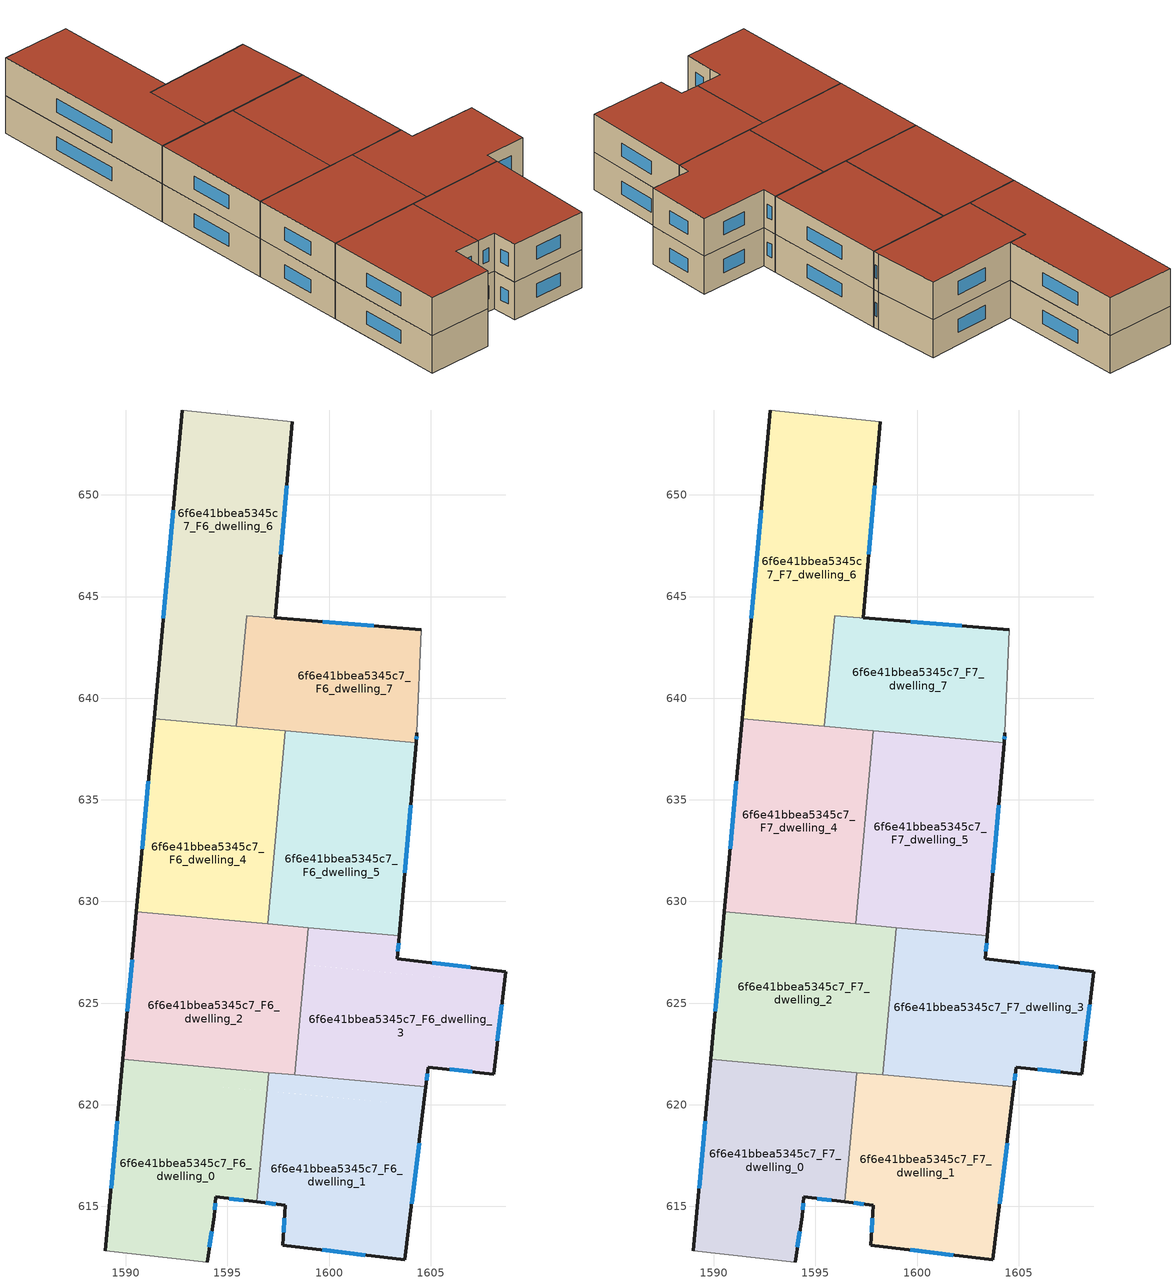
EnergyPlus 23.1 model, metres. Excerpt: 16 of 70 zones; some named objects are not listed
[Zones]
6f6e41bbea5345c7_F6_dwelling_0
 floor to 6f6e41bbea5345c7_F5_dwelling_8 (EU_floor_Construction): 1596.89,620.67 1596.4,615.23 1594.43,615.47 1594.34,614.52 1594.01,612.27 1589,612.83 1589.78,621.33 z18
 floor to 6f6e41bbea5345c7_F5_dwelling_7 (EU_floor_Construction): 1596.94,620.67 1596.44,615.22 1596.4,615.23 1596.89,620.67 z18
 floor adiabatic (EU_floor_Construction): 1597.02,621.58 1596.94,620.67 1589.78,621.33 1589.86,622.24 z18
 wall outside (EU_wall_Construction): 1589.86,622.24 1589,612.83 / 1594.01,612.27 1594.34,614.52 1594.43,615.47 1596.44,615.22 z18:21
 wall adiabatic (EU_wall_Construction): 1589,612.83 1594.01,612.27 z18:21
 wall to 6f6e41bbea5345c7_F6_dwelling_1 (EU_wall_Construction): 1596.44,615.22 1597.02,621.58 z18:21
 wall to 6f6e41bbea5345c7_F6_dwelling_2 (EU_wall_Construction): 1597.02,621.58 1589.86,622.24 z18:21
 window (EU_Window_Construction): 1589.58,619.18 1589.28,615.89 / 1595.09,615.39 1595.79,615.3 / 1594.37,614.83 1594.4,615.16 / 1594.12,613 1594.23,613.79 z18.98:20.02
6f6e41bbea5345c7_F6_dwelling_1
 floor to 6f6e41bbea5345c7_F5_dwelling_7 (EU_floor_Construction): 1604.65,619.97 1603.73,612.38 1597.72,613.1 1597.84,615.06 1596.44,615.22 1596.94,620.67 z18
 floor to 6f6e41bbea5345c7_F5_dwelling_5 (EU_floor_Construction): 1604.76,620.88 1604.65,619.97 1598.39,620.54 1598.48,621.45 z18
 floor adiabatic (EU_floor_Construction): 1598.48,621.45 1598.39,620.54 1596.94,620.67 1597.02,621.58 z18
 wall outside (EU_wall_Construction): 1596.44,615.22 1597.84,615.06 1597.72,613.1 1603.73,612.38 1604.76,620.88 z18:21
 wall to 6f6e41bbea5345c7_F6_dwelling_3 (EU_wall_Construction): 1604.76,620.88 1598.32,621.47 z18:21
 wall to 6f6e41bbea5345c7_F6_dwelling_2 (EU_wall_Construction): 1598.32,621.47 1597.02,621.59 z18:21
 window (EU_Window_Construction): 1604.07,615.14 1604.43,618.11 / 1599.68,612.86 1601.78,612.61 / 1597.8,614.42 1597.76,613.73 / 1596.9,615.17 1597.39,615.11 z18.98:20.02
6f6e41bbea5345c7_F6_dwelling_2
 floor adiabatic (EU_floor_Construction): 1598.81,626.88 1598.32,621.47 1589.86,622.24 1590.36,627.65 z18
 floor to 6f6e41bbea5345c7_F5_dwelling_3 (EU_floor_Construction): 1598.98,628.72 1598.81,626.88 1597.03,627.04 1597.19,628.88 z18
 floor to 6f6e41bbea5345c7_F5_dwelling_4 (EU_floor_Construction): 1597.19,628.88 1597.03,627.04 1590.36,627.65 1590.53,629.49 z18
 wall outside (EU_wall_Construction): 1590.53,629.49 1589.86,622.24 z18:21
 wall to 6f6e41bbea5345c7_F6_dwelling_3 (EU_wall_Construction): 1598.32,621.47 1598.98,628.72 z18:21
 wall to 6f6e41bbea5345c7_F6_dwelling_4 (EU_wall_Construction): 1596.98,628.9 1590.53,629.49 z18:21
 wall to 6f6e41bbea5345c7_F6_dwelling_5 (EU_wall_Construction): 1598.98,628.72 1596.98,628.9 z18:21
 window (EU_Window_Construction): 1590.31,627.13 1590.08,624.6 z18.98:20.02
6f6e41bbea5345c7_F6_dwelling_3
 floor to 6f6e41bbea5345c7_F5_dwelling_5 (EU_floor_Construction): 1608.61,625.98 1608.09,621.5 1604.88,621.86 1604.76,620.88 1598.48,621.45 1598.97,626.86 z18
 floor to 6f6e41bbea5345c7_F5_dwelling_3 (EU_floor_Construction): 1608.68,626.56 1608.61,625.98 1598.81,626.88 1598.98,628.72 1603.45,628.31 1603.35,627.19 z18
 floor to 6f6e41bbea5345c7_F5_dwelling_6 (EU_floor_Construction): 1598.97,626.86 1598.48,621.45 1598.32,621.47 1598.81,626.88 z18
 wall outside (EU_wall_Construction): 1604.76,620.88 1604.88,621.86 1608.09,621.5 1608.68,626.56 1603.35,627.19 1603.45,628.31 z18:21
 wall to 6f6e41bbea5345c7_F6_dwelling_5 (EU_wall_Construction): 1603.45,628.31 1598.98,628.72 z18:21
 window (EU_Window_Construction): 1604.8,621.2 1604.84,621.54 / 1603.38,627.55 1603.42,627.95 / 1606.95,626.76 1605.08,626.98 / 1608.28,623.14 1608.49,624.91 / 1605.92,621.74 1607.05,621.61 z18.98:20.02
6f6e41bbea5345c7_F6_dwelling_4
 floor to 6f6e41bbea5345c7_F5_dwelling_2 (EU_floor_Construction): 1597.8,638.41 1597.52,635.24 1591.1,635.82 1591.39,638.99 z18
 floor to 6f6e41bbea5345c7_F5_dwelling_4 (EU_floor_Construction): 1597.52,635.24 1597.56,635.23 1596.98,628.9 1590.53,629.49 1591.1,635.82 z18
 floor to 6f6e41bbea5345c7_F5_dwelling_1 (EU_floor_Construction): 1597.85,638.41 1597.56,635.23 1597.52,635.24 1597.8,638.41 z18
 wall outside (EU_wall_Construction): 1591.39,639 1590.53,629.49 z18:21
 wall to 6f6e41bbea5345c7_F6_dwelling_5 (EU_wall_Construction): 1596.98,628.9 1597.85,638.41 z18:21
 wall to 6f6e41bbea5345c7_F6_dwelling_6 (EU_wall_Construction): 1595.44,638.62 1591.39,639 z18:21
 wall to 6f6e41bbea5345c7_F6_dwelling_7 (EU_wall_Construction): 1597.85,638.41 1595.44,638.62 z18:21
 window (EU_Window_Construction): 1591.11,635.9 1590.81,632.58 z18.98:20.02
6f6e41bbea5345c7_F6_dwelling_5
 floor to 6f6e41bbea5345c7_F5_dwelling_3 (EU_floor_Construction): 1604,634.65 1603.45,628.31 1597.19,628.88 1597.77,635.21 z18
 floor to 6f6e41bbea5345c7_F5_dwelling_1 (EU_floor_Construction): 1604.28,637.82 1604,634.65 1597.77,635.21 1597.56,635.23 1597.85,638.41 z18
 floor to 6f6e41bbea5345c7_F5_dwelling_4 (EU_floor_Construction): 1597.77,635.21 1597.19,628.88 1596.98,628.9 1597.56,635.23 z18
 wall outside (EU_wall_Construction): 1603.45,628.31 1604.28,637.82 z18:21
 wall to 6f6e41bbea5345c7_F6_dwelling_7 (EU_wall_Construction): 1604.28,637.82 1597.85,638.41 z18:21
 window (EU_Window_Construction): 1603.72,631.4 1604.01,634.73 z18.98:20.02
6f6e41bbea5345c7_F6_dwelling_6
 floor to 6f6e41bbea5345c7_F5_dwelling_0 (EU_floor_Construction): 1598.19,653.59 1597.36,643.95 1604.54,643.37 1595.94,644.05 1595.93,643.96 1591.88,644.33 1592.78,654.18 z18
 floor to 6f6e41bbea5345c7_F5_dwelling_2 (EU_floor_Construction): 1595.93,643.96 1595.44,638.62 1591.39,638.99 1591.88,644.33 z18
 wall outside (EU_wall_Construction): 1592.78,654.18 1591.39,639 / 1604.54,643.37 1597.36,643.95 1598.19,653.59 z18:21
 wall adiabatic (EU_wall_Construction): 1598.19,653.59 1592.78,654.18 z18:21
 wall to 6f6e41bbea5345c7_F6_dwelling_7 (EU_wall_Construction): 1595.44,638.62 1595.94,644.05 1604.54,643.36 z18:21
 window (EU_Window_Construction): 1592.33,649.24 1591.85,643.93 / 1597.63,647.08 1597.92,650.45 / 1602.21,643.55 1599.7,643.76 z18.98:20.02
6f6e41bbea5345c7_F6_dwelling_7
 floor to 6f6e41bbea5345c7_F5_dwelling_1 (EU_floor_Construction): 1604.53,643.17 1604.32,638.3 1604.28,637.82 1597.8,638.41 1598.29,643.74 z18
 floor to 6f6e41bbea5345c7_F5_dwelling_0 (EU_floor_Construction): 1604.54,643.36 1604.53,643.17 1595.93,643.96 1595.94,644.05 z18
 floor to 6f6e41bbea5345c7_F5_dwelling_2 (EU_floor_Construction): 1598.29,643.74 1597.8,638.41 1595.44,638.62 1595.93,643.96 z18
 wall outside (EU_wall_Construction): 1604.28,637.82 1604.32,638.3 z18:21
 wall adiabatic (EU_wall_Construction): 1604.32,638.3 1604.54,643.36 z18:21
 window (EU_Window_Construction): 1604.29,637.97 1604.31,638.14 z18.98:20.02
6f6e41bbea5345c7_F7_dwelling_0
 floor to 6f6e41bbea5345c7_F6_dwelling_0 (EU_floor_Construction): 1597.02,621.58 1596.44,615.22 1594.43,615.47 1594.34,614.52 1594.01,612.27 1589,612.83 1589.86,622.24 z21
 wall outside (EU_wall_Construction): 1589.86,622.24 1589,612.83 / 1594.01,612.27 1594.34,614.52 1594.43,615.47 1596.44,615.22 z21:24
 wall adiabatic (EU_wall_Construction): 1589,612.83 1594.01,612.27 z21:24
 wall to 6f6e41bbea5345c7_F7_dwelling_1 (EU_wall_Construction): 1596.44,615.22 1597.02,621.58 z21:24
 wall to 6f6e41bbea5345c7_F7_dwelling_2 (EU_wall_Construction): 1597.02,621.58 1589.86,622.24 z21:24
 window (EU_Window_Construction): 1589.58,619.18 1589.28,615.89 / 1595.09,615.39 1595.79,615.3 / 1594.37,614.83 1594.4,615.16 / 1594.12,613 1594.23,613.79 z21.98:23.02
 roof outside (EU_roof_Construction): 1594.01,612.27 1594.34,614.52 1594.43,615.47 1596.44,615.22 1597.02,621.58 1589.86,622.24 1589,612.83 z24
6f6e41bbea5345c7_F7_dwelling_1
 floor to 6f6e41bbea5345c7_F6_dwelling_1 (EU_floor_Construction): 1604.76,620.88 1603.73,612.38 1597.72,613.1 1597.84,615.06 1596.44,615.22 1597.02,621.58 z21
 wall outside (EU_wall_Construction): 1596.44,615.22 1597.84,615.06 1597.72,613.1 1603.73,612.38 1604.76,620.88 z21:24
 wall to 6f6e41bbea5345c7_F7_dwelling_3 (EU_wall_Construction): 1604.76,620.88 1598.32,621.47 z21:24
 wall to 6f6e41bbea5345c7_F7_dwelling_2 (EU_wall_Construction): 1598.32,621.47 1597.02,621.59 z21:24
 window (EU_Window_Construction): 1604.07,615.14 1604.43,618.11 / 1599.68,612.86 1601.78,612.61 / 1597.8,614.42 1597.76,613.73 / 1596.9,615.17 1597.39,615.11 z21.98:23.02
 roof outside (EU_roof_Construction): 1603.73,612.38 1604.76,620.88 1597.02,621.58 1596.44,615.22 1597.84,615.06 1597.72,613.1 z24
6f6e41bbea5345c7_F7_dwelling_2
 floor to 6f6e41bbea5345c7_F6_dwelling_2 (EU_floor_Construction): 1598.98,628.72 1598.32,621.47 1589.86,622.24 1590.53,629.49 z21
 wall outside (EU_wall_Construction): 1590.53,629.49 1589.86,622.24 z21:24
 wall to 6f6e41bbea5345c7_F7_dwelling_3 (EU_wall_Construction): 1598.32,621.47 1598.98,628.72 z21:24
 wall to 6f6e41bbea5345c7_F7_dwelling_4 (EU_wall_Construction): 1596.98,628.9 1590.53,629.49 z21:24
 wall to 6f6e41bbea5345c7_F7_dwelling_5 (EU_wall_Construction): 1598.98,628.72 1596.98,628.9 z21:24
 window (EU_Window_Construction): 1590.31,627.13 1590.08,624.6 z21.98:23.02
 roof outside (EU_roof_Construction): 1598.32,621.47 1598.98,628.72 1590.53,629.49 1589.86,622.24 z24
6f6e41bbea5345c7_F7_dwelling_3
 floor to 6f6e41bbea5345c7_F6_dwelling_3 (EU_floor_Construction): 1608.68,626.56 1608.09,621.5 1604.88,621.86 1604.76,620.88 1598.32,621.47 1598.98,628.72 1603.45,628.31 1603.35,627.19 z21
 wall outside (EU_wall_Construction): 1604.76,620.88 1604.88,621.86 1608.09,621.5 1608.68,626.56 1603.35,627.19 1603.45,628.31 z21:24
 wall to 6f6e41bbea5345c7_F7_dwelling_5 (EU_wall_Construction): 1603.45,628.31 1598.98,628.72 z21:24
 window (EU_Window_Construction): 1604.8,621.2 1604.84,621.54 / 1603.38,627.55 1603.42,627.95 / 1606.95,626.76 1605.08,626.98 / 1608.28,623.14 1608.49,624.91 / 1605.92,621.74 1607.05,621.61 z21.98:23.02
 roof outside (EU_roof_Construction): 1608.09,621.5 1608.68,626.56 1603.35,627.19 1603.45,628.31 1598.98,628.72 1598.32,621.47 1604.76,620.88 1604.88,621.86 z24
6f6e41bbea5345c7_F7_dwelling_4
 floor to 6f6e41bbea5345c7_F6_dwelling_4 (EU_floor_Construction): 1597.85,638.41 1596.98,628.9 1590.53,629.49 1591.39,639 z21
 wall outside (EU_wall_Construction): 1591.39,639 1590.53,629.49 z21:24
 wall to 6f6e41bbea5345c7_F7_dwelling_5 (EU_wall_Construction): 1596.98,628.9 1597.85,638.41 z21:24
 wall to 6f6e41bbea5345c7_F7_dwelling_6 (EU_wall_Construction): 1595.44,638.62 1591.39,639 z21:24
 wall to 6f6e41bbea5345c7_F7_dwelling_7 (EU_wall_Construction): 1597.85,638.41 1595.44,638.62 z21:24
 window (EU_Window_Construction): 1591.11,635.9 1590.81,632.58 z21.98:23.02
 roof outside (EU_roof_Construction): 1596.98,628.9 1597.85,638.41 1591.39,639 1590.53,629.49 z24
6f6e41bbea5345c7_F7_dwelling_5
 floor to 6f6e41bbea5345c7_F6_dwelling_5 (EU_floor_Construction): 1604.28,637.82 1603.45,628.31 1596.98,628.9 1597.85,638.41 z21
 wall outside (EU_wall_Construction): 1603.45,628.31 1604.28,637.82 z21:24
 wall to 6f6e41bbea5345c7_F7_dwelling_7 (EU_wall_Construction): 1604.28,637.82 1597.85,638.41 z21:24
 window (EU_Window_Construction): 1603.72,631.4 1604.01,634.73 z21.98:23.02
 roof outside (EU_roof_Construction): 1603.45,628.31 1604.28,637.82 1597.85,638.41 1596.98,628.9 z24
6f6e41bbea5345c7_F7_dwelling_6
 floor to 6f6e41bbea5345c7_F6_dwelling_6 (EU_floor_Construction): 1598.19,653.59 1597.36,643.95 1604.54,643.37 1595.94,644.05 1595.44,638.62 1591.39,639 1592.78,654.18 z21
 wall outside (EU_wall_Construction): 1592.78,654.18 1591.39,639 / 1604.54,643.37 1597.36,643.95 1598.19,653.59 z21:24
 wall adiabatic (EU_wall_Construction): 1598.19,653.59 1592.78,654.18 z21:24
 wall to 6f6e41bbea5345c7_F7_dwelling_7 (EU_wall_Construction): 1595.44,638.62 1595.94,644.05 1604.54,643.36 z21:24
 window (EU_Window_Construction): 1592.33,649.24 1591.85,643.93 / 1597.63,647.08 1597.92,650.45 / 1602.21,643.55 1599.7,643.76 z21.98:23.02
 roof outside (EU_roof_Construction): 1604.54,643.36 1597.36,643.95 1598.19,653.59 1592.78,654.18 1591.39,639 1595.44,638.62 1595.94,644.05 z24
6f6e41bbea5345c7_F7_dwelling_7
 floor to 6f6e41bbea5345c7_F6_dwelling_7 (EU_floor_Construction): 1604.54,643.36 1604.32,638.3 1604.28,637.82 1595.44,638.62 1595.94,644.05 z21
 wall outside (EU_wall_Construction): 1604.28,637.82 1604.32,638.3 z21:24
 wall adiabatic (EU_wall_Construction): 1604.32,638.3 1604.54,643.36 z21:24
 window (EU_Window_Construction): 1604.29,637.97 1604.31,638.14 z21.98:23.02
 roof outside (EU_roof_Construction): 1604.28,637.82 1604.32,638.3 1604.54,643.36 1595.94,644.05 1595.44,638.62 z24
[Building]
EU S2 Campaign: North Axis=0; Terrain=City; Solar Distribution=FullExterior
[Site:Location]
Bologna: Latitude=44.5; Longitude=11.25; Time Zone=1; Elevation=37
[SizingPeriod:WeatherFileDays]
AnnualSizingPeriod: Begin Month=1; Begin Day of Month=1; End Month=12; End Day of Month=31; Day of Week for Start Day=Monday; Use Weather File Daylight Saving Period=No; Use Weather File Rain and Snow Indicators=No
[MATERIAL]
EU_InternalMass_Material: Roughness=MediumRough; Thickness=0.1; Conductivity=1; Density=1800; Specific Heat=900; Thermal Absorptance=0.9; Solar Absorptance=0.7; Visible Absorptance=0.7
[MATERIAL:NOMASS] Roughness=MediumRough; Thermal Absorptance=0.9; Solar Absorptance=0.7; Visible Absorptance=0.7
Name | Thermal Resistance
EU_wall_NoMass | 0.905828
EU_roof_NoMass | 0.37593
EU_floor_NoMass | 0.67114
[WINDOWMATERIAL:SIMPLEGLAZINGSYSTEM]
EU_Window_SimpleGlazing: UFactor=4.52486; Solar Heat Gain Coefficient=0.85; Visible Transmittance=0.85
[CONSTRUCTION]
EU_wall_Construction: EU_wall_NoMass
EU_roof_Construction: EU_roof_NoMass
EU_floor_Construction: EU_floor_NoMass
EU_Window_Construction: EU_Window_SimpleGlazing
EU_InternalMass_Construction: EU_InternalMass_Material
[ZONE] Type=1; Multiplier=1; Ceiling Height=autocalculate; Floor Area=autocalculate; Part of Total Floor Area=Yes
Name | Volume
6f6e41bbea5345c7_F6_dwelling_0; 6f6e41bbea5345c7_F7_dwelling_0 | 185.483
6f6e41bbea5345c7_F6_dwelling_1; 6f6e41bbea5345c7_F7_dwelling_1 | 185.46
6f6e41bbea5345c7_F6_dwelling_2; 6f6e41bbea5345c7_F7_dwelling_2; 6f6e41bbea5345c7_F6_dwelling_4; 6f6e41bbea5345c7_F7_dwelling_4 | 185.465
6f6e41bbea5345c7_F6_dwelling_3; 6f6e41bbea5345c7_F7_dwelling_3 | 185.485
6f6e41bbea5345c7_F6_dwelling_5; 6f6e41bbea5345c7_F7_dwelling_5 | 185.477
6f6e41bbea5345c7_F6_dwelling_6; 6f6e41bbea5345c7_F7_dwelling_6 | 226.338
6f6e41bbea5345c7_F6_dwelling_7; 6f6e41bbea5345c7_F7_dwelling_7 | 144.547
[INTERNALMASS] Construction=EU_InternalMass_Construction
Name | Zone or ZoneList | Surface Area
6f6e41bbea5345c7_F6_dwelling_0_EU_InternalMass | 6f6e41bbea5345c7_F6_dwelling_0 | 61.8274
6f6e41bbea5345c7_F6_dwelling_1_EU_InternalMass | 6f6e41bbea5345c7_F6_dwelling_1 | 61.8199
6f6e41bbea5345c7_F6_dwelling_2_EU_InternalMass | 6f6e41bbea5345c7_F6_dwelling_2 | 61.8216
6f6e41bbea5345c7_F6_dwelling_3_EU_InternalMass | 6f6e41bbea5345c7_F6_dwelling_3 | 61.8284
6f6e41bbea5345c7_F6_dwelling_4_EU_InternalMass | 6f6e41bbea5345c7_F6_dwelling_4 | 61.8218
6f6e41bbea5345c7_F6_dwelling_5_EU_InternalMass | 6f6e41bbea5345c7_F6_dwelling_5 | 61.8258
6f6e41bbea5345c7_F6_dwelling_6_EU_InternalMass | 6f6e41bbea5345c7_F6_dwelling_6 | 75.4668
6f6e41bbea5345c7_F6_dwelling_7_EU_InternalMass | 6f6e41bbea5345c7_F6_dwelling_7 | 48.1853
6f6e41bbea5345c7_F7_dwelling_0_EU_InternalMass | 6f6e41bbea5345c7_F7_dwelling_0 | 61.8274
6f6e41bbea5345c7_F7_dwelling_1_EU_InternalMass | 6f6e41bbea5345c7_F7_dwelling_1 | 61.8199
6f6e41bbea5345c7_F7_dwelling_2_EU_InternalMass | 6f6e41bbea5345c7_F7_dwelling_2 | 61.8216
6f6e41bbea5345c7_F7_dwelling_3_EU_InternalMass | 6f6e41bbea5345c7_F7_dwelling_3 | 61.8284
6f6e41bbea5345c7_F7_dwelling_4_EU_InternalMass | 6f6e41bbea5345c7_F7_dwelling_4 | 61.8218
6f6e41bbea5345c7_F7_dwelling_5_EU_InternalMass | 6f6e41bbea5345c7_F7_dwelling_5 | 61.8258
6f6e41bbea5345c7_F7_dwelling_6_EU_InternalMass | 6f6e41bbea5345c7_F7_dwelling_6 | 75.4668
6f6e41bbea5345c7_F7_dwelling_7_EU_InternalMass | 6f6e41bbea5345c7_F7_dwelling_7 | 48.1853
[OTHEREQUIPMENT] Fuel Type=Electricity; Design Level Calculation Method=Watts/Area; Power per Zone Floor Area=1; Fraction Latent=0; Fraction Radiant=0; Fraction Lost=0; Carbon Dioxide Generation Rate=0; EndUse Subcategory=EU_Step8_InternalGains
Name | Zone or ZoneList or Space or SpaceList | Schedule
EU_Step8_InternalGain_6f6e41bbea5345c7_F6_dwelling_0_f000 | 6f6e41bbea5345c7_F6_dwelling_0 | EU_Step8_GainSchedule_6f6e41bbea5345c7_F6_dwelling_0_f000
EU_Step8_InternalGain_6f6e41bbea5345c7_F6_dwelling_1_f000 | 6f6e41bbea5345c7_F6_dwelling_1 | EU_Step8_GainSchedule_6f6e41bbea5345c7_F6_dwelling_1_f000
EU_Step8_InternalGain_6f6e41bbea5345c7_F6_dwelling_2_f000 | 6f6e41bbea5345c7_F6_dwelling_2 | EU_Step8_GainSchedule_6f6e41bbea5345c7_F6_dwelling_2_f000
EU_Step8_InternalGain_6f6e41bbea5345c7_F6_dwelling_3_f000 | 6f6e41bbea5345c7_F6_dwelling_3 | EU_Step8_GainSchedule_6f6e41bbea5345c7_F6_dwelling_3_f000
EU_Step8_InternalGain_6f6e41bbea5345c7_F6_dwelling_4_f000 | 6f6e41bbea5345c7_F6_dwelling_4 | EU_Step8_GainSchedule_6f6e41bbea5345c7_F6_dwelling_4_f000
EU_Step8_InternalGain_6f6e41bbea5345c7_F6_dwelling_5_f000 | 6f6e41bbea5345c7_F6_dwelling_5 | EU_Step8_GainSchedule_6f6e41bbea5345c7_F6_dwelling_5_f000
EU_Step8_InternalGain_6f6e41bbea5345c7_F6_dwelling_6_f000 | 6f6e41bbea5345c7_F6_dwelling_6 | EU_Step8_GainSchedule_6f6e41bbea5345c7_F6_dwelling_6_f000
EU_Step8_InternalGain_6f6e41bbea5345c7_F6_dwelling_7_f000 | 6f6e41bbea5345c7_F6_dwelling_7 | EU_Step8_GainSchedule_6f6e41bbea5345c7_F6_dwelling_7_f000
EU_Step8_InternalGain_6f6e41bbea5345c7_F7_dwelling_0_f000 | 6f6e41bbea5345c7_F7_dwelling_0 | EU_Step8_GainSchedule_6f6e41bbea5345c7_F7_dwelling_0_f000
EU_Step8_InternalGain_6f6e41bbea5345c7_F7_dwelling_1_f000 | 6f6e41bbea5345c7_F7_dwelling_1 | EU_Step8_GainSchedule_6f6e41bbea5345c7_F7_dwelling_1_f000
EU_Step8_InternalGain_6f6e41bbea5345c7_F7_dwelling_2_f000 | 6f6e41bbea5345c7_F7_dwelling_2 | EU_Step8_GainSchedule_6f6e41bbea5345c7_F7_dwelling_2_f000
EU_Step8_InternalGain_6f6e41bbea5345c7_F7_dwelling_3_f000 | 6f6e41bbea5345c7_F7_dwelling_3 | EU_Step8_GainSchedule_6f6e41bbea5345c7_F7_dwelling_3_f000
EU_Step8_InternalGain_6f6e41bbea5345c7_F7_dwelling_4_f000 | 6f6e41bbea5345c7_F7_dwelling_4 | EU_Step8_GainSchedule_6f6e41bbea5345c7_F7_dwelling_4_f000
EU_Step8_InternalGain_6f6e41bbea5345c7_F7_dwelling_5_f000 | 6f6e41bbea5345c7_F7_dwelling_5 | EU_Step8_GainSchedule_6f6e41bbea5345c7_F7_dwelling_5_f000
EU_Step8_InternalGain_6f6e41bbea5345c7_F7_dwelling_6_f000 | 6f6e41bbea5345c7_F7_dwelling_6 | EU_Step8_GainSchedule_6f6e41bbea5345c7_F7_dwelling_6_f000
EU_Step8_InternalGain_6f6e41bbea5345c7_F7_dwelling_7_f000 | 6f6e41bbea5345c7_F7_dwelling_7 | EU_Step8_GainSchedule_6f6e41bbea5345c7_F7_dwelling_7_f000
[ZONEVENTILATION:DESIGNFLOWRATE] Schedule=EU_AlwaysOn; Design Flow Rate Calculation Method=AirChanges/Hour; Air Changes per Hour=0.73129; Ventilation Type=Natural; Fan Pressure Rise=0; Fan Total Efficiency=1; Constant Term Coefficient=1; Temperature Term Coefficient=0; Velocity Term Coefficient=0; Velocity Squared Term Coefficient=0; Minimum Indoor Temperature=-100; Maximum Indoor Temperature=100; Delta Temperature=-100; Minimum Outdoor Temperature=-100; Maximum Outdoor Temperature=100; Maximum Wind Speed=40
Name | Zone or ZoneList or Space or SpaceList
EU_ConstantAir_6f6e41bbea5345c7_F6_dwelling_0 | 6f6e41bbea5345c7_F6_dwelling_0
EU_ConstantAir_6f6e41bbea5345c7_F6_dwelling_1 | 6f6e41bbea5345c7_F6_dwelling_1
EU_ConstantAir_6f6e41bbea5345c7_F6_dwelling_2 | 6f6e41bbea5345c7_F6_dwelling_2
EU_ConstantAir_6f6e41bbea5345c7_F6_dwelling_3 | 6f6e41bbea5345c7_F6_dwelling_3
EU_ConstantAir_6f6e41bbea5345c7_F6_dwelling_4 | 6f6e41bbea5345c7_F6_dwelling_4
EU_ConstantAir_6f6e41bbea5345c7_F6_dwelling_5 | 6f6e41bbea5345c7_F6_dwelling_5
EU_ConstantAir_6f6e41bbea5345c7_F6_dwelling_6 | 6f6e41bbea5345c7_F6_dwelling_6
EU_ConstantAir_6f6e41bbea5345c7_F6_dwelling_7 | 6f6e41bbea5345c7_F6_dwelling_7
EU_ConstantAir_6f6e41bbea5345c7_F7_dwelling_0 | 6f6e41bbea5345c7_F7_dwelling_0
EU_ConstantAir_6f6e41bbea5345c7_F7_dwelling_1 | 6f6e41bbea5345c7_F7_dwelling_1
EU_ConstantAir_6f6e41bbea5345c7_F7_dwelling_2 | 6f6e41bbea5345c7_F7_dwelling_2
EU_ConstantAir_6f6e41bbea5345c7_F7_dwelling_3 | 6f6e41bbea5345c7_F7_dwelling_3
EU_ConstantAir_6f6e41bbea5345c7_F7_dwelling_4 | 6f6e41bbea5345c7_F7_dwelling_4
EU_ConstantAir_6f6e41bbea5345c7_F7_dwelling_5 | 6f6e41bbea5345c7_F7_dwelling_5
EU_ConstantAir_6f6e41bbea5345c7_F7_dwelling_6 | 6f6e41bbea5345c7_F7_dwelling_6
EU_ConstantAir_6f6e41bbea5345c7_F7_dwelling_7 | 6f6e41bbea5345c7_F7_dwelling_7
[HVACTEMPLATE:ZONE:IDEALLOADSAIRSYSTEM] System Availability Schedule=EU_AlwaysOn; Maximum Heating Supply Air Temperature=50; Minimum Cooling Supply Air Temperature=13; Maximum Heating Supply Air Humidity Ratio=0.0156; Minimum Cooling Supply Air Humidity Ratio=0.0077; Heating Limit=NoLimit; Cooling Limit=NoLimit; Heating Availability Schedule=EU_AlwaysOn; Cooling Availability Schedule=EU_CoolingOff; Dehumidification Control Type=ConstantSensibleHeatRatio; Cooling Sensible Heat Ratio=0.7; Dehumidification Setpoint=60; Humidification Control Type=None; Humidification Setpoint=30; Outdoor Air Method=None; Outdoor Air Flow Rate per Person=0.00944; Outdoor Air Flow Rate per Zone Floor Area=0; Outdoor Air Flow Rate per Zone=0; Demand Controlled Ventilation Type=None; Outdoor Air Economizer Type=NoEconomizer; Heat Recovery Type=None; Sensible Heat Recovery Effectiveness=0.7; Latent Heat Recovery Effectiveness=0.65
Name | Template Thermostat
6f6e41bbea5345c7_F6_dwelling_0 | EU_HeatOnly_6f6e41bbea5345c7_F6_dwelling_0
6f6e41bbea5345c7_F6_dwelling_1 | EU_HeatOnly_6f6e41bbea5345c7_F6_dwelling_1
6f6e41bbea5345c7_F6_dwelling_2 | EU_HeatOnly_6f6e41bbea5345c7_F6_dwelling_2
6f6e41bbea5345c7_F6_dwelling_3 | EU_HeatOnly_6f6e41bbea5345c7_F6_dwelling_3
6f6e41bbea5345c7_F6_dwelling_4 | EU_HeatOnly_6f6e41bbea5345c7_F6_dwelling_4
6f6e41bbea5345c7_F6_dwelling_5 | EU_HeatOnly_6f6e41bbea5345c7_F6_dwelling_5
6f6e41bbea5345c7_F6_dwelling_6 | EU_HeatOnly_6f6e41bbea5345c7_F6_dwelling_6
6f6e41bbea5345c7_F6_dwelling_7 | EU_HeatOnly_6f6e41bbea5345c7_F6_dwelling_7
6f6e41bbea5345c7_F7_dwelling_0 | EU_HeatOnly_6f6e41bbea5345c7_F7_dwelling_0
6f6e41bbea5345c7_F7_dwelling_1 | EU_HeatOnly_6f6e41bbea5345c7_F7_dwelling_1
6f6e41bbea5345c7_F7_dwelling_2 | EU_HeatOnly_6f6e41bbea5345c7_F7_dwelling_2
6f6e41bbea5345c7_F7_dwelling_3 | EU_HeatOnly_6f6e41bbea5345c7_F7_dwelling_3
6f6e41bbea5345c7_F7_dwelling_4 | EU_HeatOnly_6f6e41bbea5345c7_F7_dwelling_4
6f6e41bbea5345c7_F7_dwelling_5 | EU_HeatOnly_6f6e41bbea5345c7_F7_dwelling_5
6f6e41bbea5345c7_F7_dwelling_6 | EU_HeatOnly_6f6e41bbea5345c7_F7_dwelling_6
6f6e41bbea5345c7_F7_dwelling_7 | EU_HeatOnly_6f6e41bbea5345c7_F7_dwelling_7
[SIZING:ZONE] Zone Cooling Design Supply Air Temperature Input Method=SupplyAirTemperature; Zone Cooling Design Supply Air Temperature=13; Zone Heating Design Supply Air Temperature Input Method=SupplyAirTemperature; Zone Heating Design Supply Air Temperature=50; Zone Cooling Design Supply Air Humidity Ratio=0.008; Zone Heating Design Supply Air Humidity Ratio=0.008; Cooling Design Air Flow Method=DesignDay; Cooling Design Air Flow Rate=0; Cooling Minimum Air Flow per Zone Floor Area=0.000762; Cooling Minimum Air Flow=0; Cooling Minimum Air Flow Fraction=0.2; Heating Design Air Flow Method=DesignDay; Heating Design Air Flow Rate=0; Heating Maximum Air Flow per Zone Floor Area=0.002032; Heating Maximum Air Flow=0.141576; Heating Maximum Air Flow Fraction=0.3; Account for Dedicated Outdoor Air System=No; Dedicated Outdoor Air System Control Strategy=NeutralSupplyAir; Dedicated Outdoor Air Low Setpoint Temperature for Design=autosize; Dedicated Outdoor Air High Setpoint Temperature for Design=autosize; Zone Load Sizing Method=Sensible Load Only No Latent Load; Zone Latent Cooling Design Supply Air Humidity Ratio Input Method=HumidityRatioDifference; Zone Cooling Design Supply Air Humidity Ratio Difference=0.005; Zone Latent Heating Design Supply Air Humidity Ratio Input Method=HumidityRatioDifference; Zone Humidification Design Supply Air Humidity Ratio Difference=0.005
6f6e41bbea5345c7_F6_dwelling_0; 6f6e41bbea5345c7_F6_dwelling_1; 6f6e41bbea5345c7_F6_dwelling_2; 6f6e41bbea5345c7_F6_dwelling_3; 6f6e41bbea5345c7_F6_dwelling_4; 6f6e41bbea5345c7_F6_dwelling_5; 6f6e41bbea5345c7_F6_dwelling_6; 6f6e41bbea5345c7_F6_dwelling_7; 6f6e41bbea5345c7_F7_dwelling_0; 6f6e41bbea5345c7_F7_dwelling_1; 6f6e41bbea5345c7_F7_dwelling_2; 6f6e41bbea5345c7_F7_dwelling_3; 6f6e41bbea5345c7_F7_dwelling_4; 6f6e41bbea5345c7_F7_dwelling_5; 6f6e41bbea5345c7_F7_dwelling_6; 6f6e41bbea5345c7_F7_dwelling_7
[SCHEDULE:CONSTANT]
Name | Hourly Value
EU_AlwaysOn | 1
EU_CoolingOff | 0
[SCHEDULE:FILE] Column Number=1; Rows to Skip at Top=0; Number of Hours of Data=8760; Column Separator=Comma; Interpolate to Timestep=No; Minutes per Item=60; Adjust Schedule for Daylight Savings=Yes
Name | File
EU_Step8_GainSchedule_6f6e41bbea5345c7_F6_dwelling_0_f000 | ../../schedules/6f6e41bbea5345c7/6f6e41bbea5345c7_F6_dwelling_0_f000_gain.csv
EU_Step8_GainSchedule_6f6e41bbea5345c7_F6_dwelling_1_f000 | ../../schedules/6f6e41bbea5345c7/6f6e41bbea5345c7_F6_dwelling_1_f000_gain.csv
EU_Step8_GainSchedule_6f6e41bbea5345c7_F6_dwelling_2_f000 | ../../schedules/6f6e41bbea5345c7/6f6e41bbea5345c7_F6_dwelling_2_f000_gain.csv
EU_Step8_GainSchedule_6f6e41bbea5345c7_F6_dwelling_3_f000 | ../../schedules/6f6e41bbea5345c7/6f6e41bbea5345c7_F6_dwelling_3_f000_gain.csv
EU_Step8_GainSchedule_6f6e41bbea5345c7_F6_dwelling_4_f000 | ../../schedules/6f6e41bbea5345c7/6f6e41bbea5345c7_F6_dwelling_4_f000_gain.csv
EU_Step8_GainSchedule_6f6e41bbea5345c7_F6_dwelling_5_f000 | ../../schedules/6f6e41bbea5345c7/6f6e41bbea5345c7_F6_dwelling_5_f000_gain.csv
EU_Step8_GainSchedule_6f6e41bbea5345c7_F6_dwelling_6_f000 | ../../schedules/6f6e41bbea5345c7/6f6e41bbea5345c7_F6_dwelling_6_f000_gain.csv
EU_Step8_GainSchedule_6f6e41bbea5345c7_F6_dwelling_7_f000 | ../../schedules/6f6e41bbea5345c7/6f6e41bbea5345c7_F6_dwelling_7_f000_gain.csv
EU_Step8_GainSchedule_6f6e41bbea5345c7_F7_dwelling_0_f000 | ../../schedules/6f6e41bbea5345c7/6f6e41bbea5345c7_F7_dwelling_0_f000_gain.csv
EU_Step8_GainSchedule_6f6e41bbea5345c7_F7_dwelling_1_f000 | ../../schedules/6f6e41bbea5345c7/6f6e41bbea5345c7_F7_dwelling_1_f000_gain.csv
EU_Step8_GainSchedule_6f6e41bbea5345c7_F7_dwelling_2_f000 | ../../schedules/6f6e41bbea5345c7/6f6e41bbea5345c7_F7_dwelling_2_f000_gain.csv
EU_Step8_GainSchedule_6f6e41bbea5345c7_F7_dwelling_3_f000 | ../../schedules/6f6e41bbea5345c7/6f6e41bbea5345c7_F7_dwelling_3_f000_gain.csv
EU_Step8_GainSchedule_6f6e41bbea5345c7_F7_dwelling_4_f000 | ../../schedules/6f6e41bbea5345c7/6f6e41bbea5345c7_F7_dwelling_4_f000_gain.csv
EU_Step8_GainSchedule_6f6e41bbea5345c7_F7_dwelling_5_f000 | ../../schedules/6f6e41bbea5345c7/6f6e41bbea5345c7_F7_dwelling_5_f000_gain.csv
EU_Step8_GainSchedule_6f6e41bbea5345c7_F7_dwelling_6_f000 | ../../schedules/6f6e41bbea5345c7/6f6e41bbea5345c7_F7_dwelling_6_f000_gain.csv
EU_Step8_GainSchedule_6f6e41bbea5345c7_F7_dwelling_7_f000 | ../../schedules/6f6e41bbea5345c7/6f6e41bbea5345c7_F7_dwelling_7_f000_gain.csv
